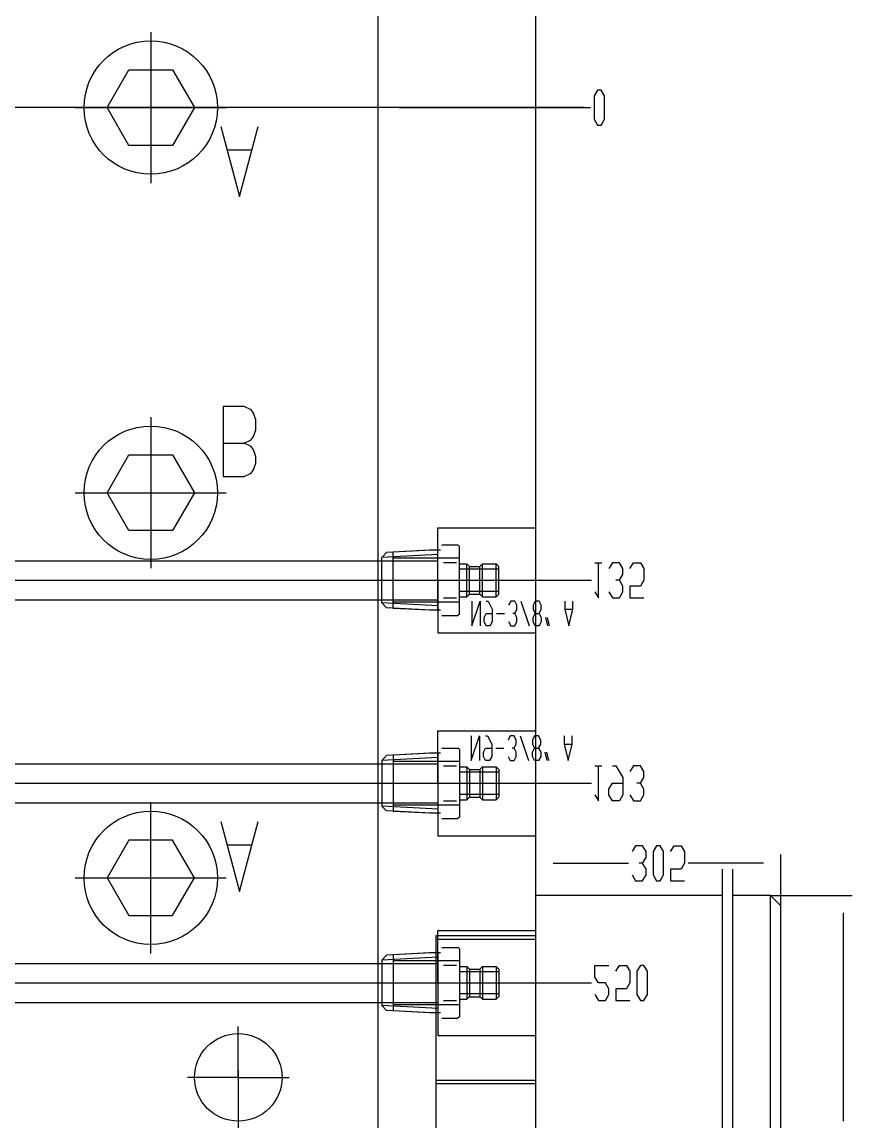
# Model space of a CAD drawing. Header units: millimetres. Extents: x -1 to 1014, y -756 to 757.
# Drawn here: x 292 to 355.7, y 139.8 to 224.1 of the extents above; entities that cross this region are included whole.
import ezdxf

# ---------------------------------------------------------------- set-up
doc = ezdxf.new("R2010")
doc.units = ezdxf.units.MM

# ---------------------------------------------------------------- blocks, each defined once
blk = doc.blocks.new('blockName2')
for points in [[(319.341, 29.578), (319.341, 405.569)], [(331.426, 29.578), (331.426, 400.198)], [(301.884, 223.372), (301.884, 211.775)], [(303.558, 220.473), (305.232, 217.574), (303.558, 214.674), (300.21, 214.674), (298.536, 217.574), (300.21, 220.473), (303.558, 220.473)], [(336.167, 218.916), (335.898, 218.469), (335.898, 216.678), (336.167, 216.231), (336.435, 216.231), (336.704, 216.678), (336.704, 218.469), (336.435, 218.916), (336.167, 218.916)], [(335.143, 217.574), (32.2878, 217.574)], [(296.086, 217.574), (307.682, 217.574)], [(320.943, 217.574), (335.63, 217.574)], [(307.265, 216.12), (308.697, 210.749), (310.13, 216.12)], [(307.802, 214.33), (309.593, 214.33)], [(307.444, 194.652), (307.444, 189.281), (309.056, 189.281), (309.593, 189.537), (309.772, 189.793), (309.951, 190.304), (309.951, 190.816), (309.772, 191.327), (309.593, 191.583), (309.056, 191.839)], [(307.444, 191.839), (309.056, 191.839), (309.593, 192.095), (309.772, 192.35), (309.951, 192.862), (309.951, 193.629), (309.772, 194.141), (309.593, 194.397), (309.056, 194.652), (307.444, 194.652)], [(301.884, 193.83), (301.884, 182.233)], [(303.558, 190.931), (305.232, 188.031), (303.558, 185.132), (300.21, 185.132), (298.536, 188.031), (300.21, 190.931), (303.558, 190.931)], [(296.086, 188.031), (307.682, 188.031)], [(323.906, 185.346), (331.426, 185.346)], [(323.906, 181.317), (323.906, 185.346)], [(324.226, 184.025), (325.456, 184.025)], [(325.563, 183.918), (325.456, 184.025)], [(319.609, 183.062), (319.967, 183.438)], [(323.925, 183.287), (319.609, 183.061)], [(323.906, 183.645), (319.967, 183.438)], [(323.265, 183.62), (320.496, 183.474)], [(320.496, 179.16), (320.496, 183.474)], [(324.125, 183.62), (323.265, 183.62)], [(323.906, 179.015), (323.906, 183.62)], [(325.563, 178.716), (325.563, 183.918)], [(270.999, 182.811), (323.906, 182.811)], [(319.609, 179.573), (319.609, 183.062)], [(325.563, 182.999), (320.496, 182.999)], [(324.333, 182.671), (325.349, 182.671)], [(325.563, 182.579), (326.143, 182.579)], [(326.143, 180.055), (326.143, 182.579)], [(326.143, 182.579), (326.348, 182.374)], [(326.348, 182.381), (327.122, 182.381)], [(326.348, 180.26), (326.348, 182.374)], [(327.327, 182.579), (327.122, 182.374)], [(327.122, 180.26), (327.122, 182.374)], [(327.327, 180.055), (327.327, 182.579)], [(327.327, 182.579), (328.391, 182.579)], [(328.391, 180.055), (328.391, 182.579)], [(328.391, 182.579), (328.596, 182.374)], [(328.596, 180.26), (328.596, 182.374)], [(335.965, 180.422), (336.234, 179.974), (336.234, 182.66)], [(335.965, 182.66), (336.503, 182.66)], [(337.845, 181.317), (338.114, 181.765), (338.114, 182.212), (337.845, 182.66), (337.308, 182.66), (337.04, 182.212)], [(338.651, 182.212), (338.92, 182.66), (339.457, 182.66), (339.725, 182.212), (339.725, 181.317), (339.457, 180.87), (338.651, 180.87), (338.651, 179.974), (339.725, 179.974)], [(328.596, 182.17), (325.563, 182.17)], [(270.999, 181.317), (329.543, 181.317)], [(323.906, 181.317), (323.906, 177.289)], [(329.543, 181.317), (335.697, 181.317)], [(337.04, 180.422), (337.308, 179.974), (337.845, 179.974), (338.114, 180.422), (338.114, 180.87), (337.845, 181.317), (337.577, 181.317)], [(270.999, 179.824), (323.906, 179.824)], [(324.333, 179.963), (325.349, 179.963)], [(328.596, 180.465), (325.563, 180.465)], [(325.563, 180.055), (326.143, 180.055)], [(326.143, 180.055), (326.348, 180.26)], [(326.348, 180.253), (327.122, 180.253)], [(327.327, 180.055), (327.122, 180.26)], [(327.327, 180.055), (328.391, 180.055)], [(328.391, 180.055), (328.596, 180.26)], [(319.967, 179.196), (319.609, 179.573)], [(323.925, 179.347), (319.609, 179.573)], [(323.906, 178.99), (319.967, 179.196)], [(325.563, 179.636), (320.496, 179.636)], [(323.265, 179.015), (320.496, 179.16)], [(324.125, 179.015), (323.265, 179.015)], [(326.524, 179.713), (326.524, 177.833), (327.15, 179.713), (327.15, 177.833)], [(327.62, 179.713), (327.777, 179.713), (328.09, 179.087), (328.09, 178.147), (327.934, 177.833), (327.62, 177.833), (327.464, 178.147), (327.464, 178.46), (327.62, 178.773), (328.09, 178.773)], [(329.814, 178.773), (329.97, 179.087), (329.97, 179.4), (329.814, 179.713), (329.5, 179.713), (329.344, 179.4)], [(330.284, 179.713), (330.91, 177.833)], [(331.38, 179.713), (331.223, 179.4), (331.223, 179.087), (331.38, 178.773), (331.693, 178.773), (331.85, 178.46), (331.85, 178.147), (331.693, 177.833), (331.38, 177.833), (331.223, 178.147), (331.223, 178.46), (331.38, 178.773)], [(331.693, 178.773), (331.85, 179.087), (331.85, 179.4), (331.693, 179.713), (331.38, 179.713)], [(333.641, 179.713), (333.641, 179.087), (333.954, 177.833), (334.267, 179.087), (334.267, 179.713)], [(333.641, 179.087), (334.267, 179.087)], [(324.226, 178.61), (325.456, 178.61)], [(325.563, 178.716), (325.456, 178.61)], [(328.404, 178.773), (329.03, 178.773)], [(329.344, 178.147), (329.5, 177.833), (329.814, 177.833), (329.97, 178.147), (329.97, 178.46), (329.814, 178.773), (329.657, 178.773)], [(332.163, 178.46), (332.32, 177.833)], [(332.477, 177.833), (332.32, 178.46)], [(323.906, 177.289), (331.426, 177.289)], [(323.906, 169.769), (331.426, 169.769)], [(323.906, 165.741), (323.906, 169.769)], [(326.475, 169.372), (326.475, 167.492), (327.102, 169.372), (327.102, 167.492)], [(327.572, 169.372), (327.729, 169.372), (328.042, 168.746), (328.042, 167.806), (327.885, 167.492), (327.572, 167.492), (327.415, 167.806), (327.415, 168.119), (327.572, 168.432), (328.042, 168.432)], [(329.765, 168.432), (329.922, 168.746), (329.922, 169.059), (329.765, 169.372), (329.452, 169.372), (329.295, 169.059)], [(330.235, 169.372), (330.862, 167.492)], [(331.332, 169.372), (331.175, 169.059), (331.175, 168.746), (331.332, 168.432), (331.645, 168.432), (331.802, 168.119), (331.802, 167.806), (331.645, 167.492), (331.332, 167.492), (331.175, 167.806), (331.175, 168.119), (331.332, 168.432)], [(331.645, 168.432), (331.802, 168.746), (331.802, 169.059), (331.645, 169.372), (331.332, 169.372)], [(333.592, 169.372), (333.592, 168.746), (333.906, 167.492), (334.219, 168.746), (334.219, 169.372)], [(323.906, 168.068), (319.967, 167.862)], [(323.265, 168.043), (320.496, 167.898)], [(324.125, 168.043), (323.265, 168.043)], [(323.906, 168.043), (323.906, 163.438)], [(324.226, 168.448), (325.456, 168.448)], [(325.563, 168.342), (325.456, 168.448)], [(325.563, 168.342), (325.563, 163.139)], [(328.355, 168.432), (328.982, 168.432)], [(329.295, 167.806), (329.452, 167.492), (329.765, 167.492), (329.922, 167.806), (329.922, 168.119), (329.765, 168.432), (329.609, 168.432)], [(332.115, 168.119), (332.272, 167.492)], [(332.429, 167.492), (332.272, 168.119)], [(333.592, 168.746), (334.219, 168.746)], [(270.999, 167.234), (323.906, 167.234)], [(319.967, 167.862), (319.609, 167.485)], [(323.925, 167.711), (319.609, 167.484)], [(319.609, 167.485), (319.609, 163.996)], [(320.496, 167.898), (320.496, 163.583)], [(325.563, 167.422), (320.496, 167.422)], [(324.333, 167.094), (325.349, 167.094)], [(335.965, 164.845), (336.234, 164.398), (336.234, 167.083)], [(335.965, 167.083), (336.503, 167.083)], [(337.308, 167.083), (337.577, 167.083), (338.114, 166.188), (338.114, 164.845), (337.845, 164.398), (337.308, 164.398), (337.04, 164.845), (337.04, 165.293), (337.308, 165.741), (338.114, 165.741)], [(339.457, 165.741), (339.725, 166.188), (339.725, 166.636), (339.457, 167.083), (338.92, 167.083), (338.651, 166.636)], [(325.563, 167.002), (326.143, 167.002)], [(328.596, 166.593), (325.563, 166.593)], [(326.143, 167.002), (326.143, 164.479)], [(326.143, 167.002), (326.348, 166.798)], [(326.348, 166.805), (327.122, 166.805)], [(326.348, 166.798), (326.348, 164.683)], [(327.327, 167.002), (327.122, 166.798)], [(327.122, 166.798), (327.122, 164.683)], [(327.327, 167.002), (327.327, 164.479)], [(327.327, 167.002), (328.391, 167.002)], [(328.391, 167.002), (328.391, 164.479)], [(328.391, 167.002), (328.596, 166.798)], [(328.596, 166.798), (328.596, 164.683)], [(270.999, 165.741), (329.543, 165.741)], [(323.906, 165.741), (323.906, 161.712)], [(329.543, 165.741), (335.697, 165.741)], [(338.651, 164.845), (338.92, 164.398), (339.457, 164.398), (339.725, 164.845), (339.725, 165.293), (339.457, 165.741), (339.188, 165.741)], [(328.596, 164.888), (325.563, 164.888)], [(326.143, 164.479), (326.348, 164.683)], [(326.348, 164.676), (327.122, 164.676)], [(327.327, 164.479), (327.122, 164.683)], [(328.391, 164.479), (328.596, 164.683)], [(270.999, 164.247), (323.906, 164.247)], [(301.884, 152.691), (301.884, 164.288)], [(323.925, 163.77), (319.609, 163.997)], [(319.609, 163.996), (319.967, 163.619)], [(325.563, 164.059), (320.496, 164.059)], [(324.333, 164.387), (325.349, 164.387)], [(325.563, 164.479), (326.143, 164.479)], [(327.327, 164.479), (328.391, 164.479)], [(323.906, 163.413), (319.967, 163.619)], [(323.265, 163.438), (320.496, 163.583)], [(324.125, 163.438), (323.265, 163.438)], [(324.226, 163.033), (325.456, 163.033)], [(325.563, 163.139), (325.456, 163.033)], [(307.265, 162.814), (308.697, 157.442), (310.13, 162.814)], [(303.558, 155.59), (305.232, 158.489), (303.558, 161.388), (300.21, 161.388), (298.536, 158.489), (300.21, 155.59), (303.558, 155.59)], [(323.906, 161.712), (331.426, 161.712)], [(307.802, 161.023), (309.593, 161.023)], [(339.617, 159.609), (339.886, 160.057), (339.886, 160.504), (339.617, 160.952), (339.08, 160.952), (338.812, 160.504)], [(340.692, 160.952), (340.423, 160.504), (340.423, 158.714), (340.692, 158.266), (340.96, 158.266), (341.229, 158.714), (341.229, 160.504), (340.96, 160.952), (340.692, 160.952)], [(341.766, 160.504), (342.035, 160.952), (342.572, 160.952), (342.84, 160.504), (342.84, 159.609), (342.572, 159.161), (341.766, 159.161), (341.766, 158.266), (342.84, 158.266)], [(331.426, 157.146), (331.426, 160.28)], [(332.769, 159.609), (338.543, 159.609)], [(338.812, 158.714), (339.08, 158.266), (339.617, 158.266), (339.886, 158.714), (339.886, 159.161), (339.617, 159.609), (339.349, 159.609)], [(348.883, 159.609), (343.109, 159.609)], [(350.226, 156.341), (350.226, 160.28)], [(345.747, 114.93), (345.747, 159.164)], [(346.552, 114.93), (346.552, 159.164)], [(296.086, 158.489), (307.682, 158.489)], [(345.747, 157.146), (331.426, 157.146)], [(349.42, 157.146), (346.552, 157.146)], [(349.42, 116.862), (349.42, 157.146)], [(349.42, 157.146), (355.685, 157.146)], [(349.42, 157.146), (350.226, 156.341)], [(350.226, 117.667), (350.226, 156.341)], [(355.014, 155.804), (355.014, 139.824)], [(323.906, 154.461), (331.426, 154.461)], [(323.906, 150.432), (323.906, 154.461)], [(323.786, 119.95), (323.786, 154.058)], [(323.786, 154.058), (331.426, 154.058)], [(323.786, 153.789), (331.426, 153.789)], [(323.906, 152.76), (319.967, 152.553)], [(323.265, 152.735), (320.496, 152.589)], [(324.125, 152.735), (323.265, 152.735)], [(323.906, 152.735), (323.906, 148.13)], [(324.226, 153.14), (325.456, 153.14)], [(325.563, 153.033), (325.456, 153.14)], [(325.563, 153.033), (325.563, 147.831)], [(270.999, 151.926), (323.906, 151.926)], [(319.967, 152.553), (319.609, 152.177)], [(323.925, 152.402), (319.609, 152.176)], [(319.609, 152.177), (319.609, 148.688)], [(320.496, 152.589), (320.496, 148.275)], [(325.563, 152.114), (320.496, 152.114)], [(324.333, 151.786), (325.349, 151.786)], [(325.563, 151.694), (326.143, 151.694)], [(328.596, 151.285), (325.563, 151.285)], [(326.143, 151.694), (326.348, 151.489)], [(326.143, 151.694), (326.143, 149.17)], [(326.348, 151.496), (327.122, 151.496)], [(326.348, 151.489), (326.348, 149.375)], [(327.327, 151.694), (327.122, 151.489)], [(327.122, 151.489), (327.122, 149.375)], [(327.327, 151.694), (328.391, 151.694)], [(327.327, 151.694), (327.327, 149.17)], [(328.391, 151.694), (328.596, 151.489)], [(328.391, 151.694), (328.391, 149.17)], [(328.596, 151.489), (328.596, 149.375)], [(335.965, 149.537), (336.234, 149.089), (336.771, 149.089), (337.04, 149.537), (337.04, 149.985), (336.771, 150.432), (336.234, 150.432), (335.965, 150.88), (335.965, 151.775), (337.04, 151.775)], [(337.577, 151.328), (337.845, 151.775), (338.383, 151.775), (338.651, 151.328), (338.651, 150.432), (338.383, 149.985), (337.577, 149.985), (337.577, 149.089), (338.651, 149.089)], [(339.457, 151.775), (339.188, 151.328), (339.188, 149.537), (339.457, 149.089), (339.725, 149.089), (339.994, 149.537), (339.994, 151.328), (339.725, 151.775), (339.457, 151.775)], [(270.999, 150.432), (329.543, 150.432)], [(323.906, 150.432), (323.906, 146.404)], [(329.543, 150.432), (335.697, 150.432)], [(328.596, 149.58), (325.563, 149.58)], [(326.143, 149.17), (326.348, 149.375)], [(326.348, 149.368), (327.122, 149.368)], [(327.327, 149.17), (327.122, 149.375)], [(328.391, 149.17), (328.596, 149.375)], [(270.999, 148.939), (323.906, 148.939)], [(319.609, 148.688), (319.967, 148.311)], [(323.925, 148.462), (319.609, 148.688)], [(325.563, 148.751), (320.496, 148.751)], [(324.333, 149.078), (325.349, 149.078)], [(325.563, 149.17), (326.143, 149.17)], [(327.327, 149.17), (328.391, 149.17)], [(323.906, 148.105), (319.967, 148.311)], [(323.265, 148.13), (320.496, 148.275)], [(324.125, 148.13), (323.265, 148.13)], [(324.226, 147.725), (325.456, 147.725)], [(325.563, 147.831), (325.456, 147.725)], [(308.598, 143.181), (308.598, 147.075)], [(323.906, 146.404), (331.426, 146.404)], [(308.598, 143.718), (308.598, 142.644)], [(308.598, 143.181), (304.704, 143.181)], [(308.598, 143.181), (312.492, 143.181)], [(308.598, 143.181), (308.598, 139.287)], [(323.786, 142.973), (331.426, 142.973)], [(323.786, 142.704), (331.426, 142.704)]]:
    blk.add_lwpolyline(points)
for centre, radius in [((301.884, 217.574), 5.1162), ((301.884, 188.031), 5.1162), ((301.884, 158.489), 5.1162), ((308.598, 143.181), 3.3571)]:
    blk.add_circle(centre, radius)

msp = doc.modelspace()

# ---------------------------------------------------------------- block references
msp.add_blockref('blockName2', (0, 0))

doc.saveas('drawing.dxf')
